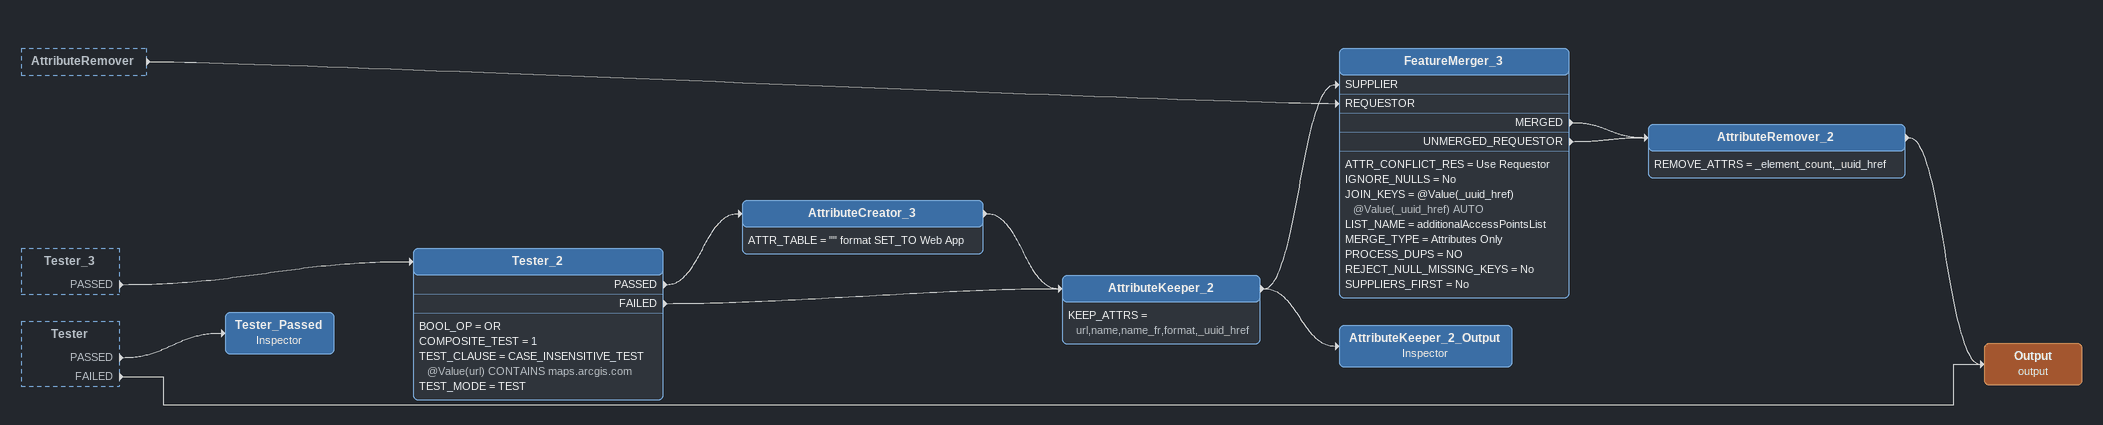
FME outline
AttributeRemover [outside]
    -> FeatureMerger_3 [REQUESTOR]
Tester_3 [outside]
    PASSED -> Tester_2
Tester [outside]
    PASSED -> Tester_Passed
    FAILED -> Output (output)
Tester_2
    BOOL_OP = OR
    COMPOSITE_TEST = 1
    TEST_CLAUSE = CASE_INSENSITIVE_TEST @Value(url) CONTAINS maps.arcgis.com
    TEST_MODE = TEST
    PASSED -> AttributeCreator_3
    FAILED -> AttributeKeeper_2
AttributeCreator_3
    ATTR_TABLE = "" format SET_TO Web App
    -> AttributeKeeper_2
AttributeKeeper_2
    KEEP_ATTRS = url,name,name_fr,format,_uuid_href
    -> FeatureMerger_3 [SUPPLIER]
    -> AttributeKeeper_2_Output
FeatureMerger_3
    ATTR_CONFLICT_RES = Use Requestor
    IGNORE_NULLS = No
    JOIN_KEYS = @Value(_uuid_href) @Value(_uuid_href) AUTO
    LIST_NAME = additionalAccessPointsList
    MERGE_TYPE = Attributes Only
    PROCESS_DUPS = NO
    REJECT_NULL_MISSING_KEYS = No
    SUPPLIERS_FIRST = No
    MERGED -> AttributeRemover_2
    UNMERGED_REQUESTOR -> AttributeRemover_2
AttributeRemover_2
    REMOVE_ATTRS = _element_count,_uuid_href
    -> Output (output)
Output (output)
AttributeKeeper_2_Output: Inspector
Tester_Passed: Inspector
